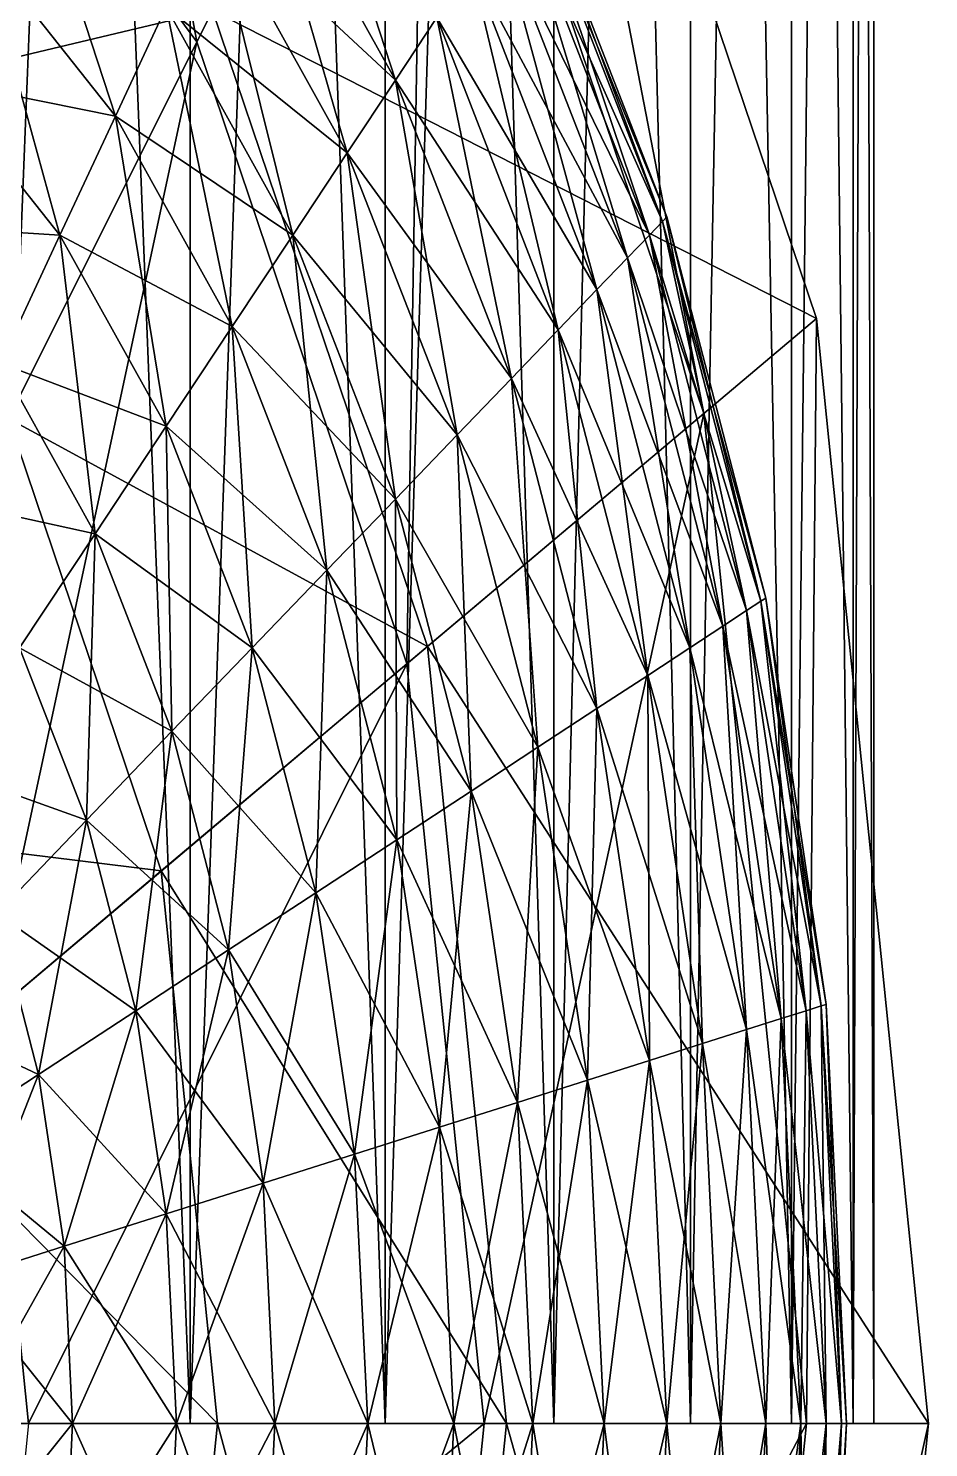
# Model space of a CAD drawing. Header units: metres. Extents: x -1.48 to 1.48, y -3.04 to 2.
# Drawn here: x 0.191 to 0.52, y -2.009 to -1.49 of the extents above; entities that cross this region are included whole.
import ezdxf

# ---------------------------------------------------------------- set-up
doc = ezdxf.new("R2010")
doc.units = ezdxf.units.M

msp = doc.modelspace()

# ---------------------------------------------------------------- linework, layer by layer
at = {"layer": 'Cylinder'}
for points in [[(0.25, -2, -0.43301), (0.17101, 0, -0.46985), (0.17101, -2, -0.46985)], [(0.25, -2, -0.43301), (0.25, 0, -0.43301), (0.17101, 0, -0.46985)], [(0.17101, -2, 0.46985), (0.25, 0, 0.43301), (0.25, -2, 0.43301)], [(0.17101, -2, 0.46985), (0.17101, 0, 0.46985), (0.25, 0, 0.43301)], [(0.32139, -2, -0.38302), (0.25, 0, -0.43301), (0.25, -2, -0.43301)], [(0.32139, -2, -0.38302), (0.32139, 0, -0.38302), (0.25, 0, -0.43301)], [(0.25, -2, 0.43301), (0.32139, 0, 0.38302), (0.32139, -2, 0.38302)], [(0.25, -2, 0.43301), (0.25, 0, 0.43301), (0.32139, 0, 0.38302)], [(0.38302, -2, -0.32139), (0.32139, 0, -0.38302), (0.32139, -2, -0.38302)], [(0.38302, -2, -0.32139), (0.38302, 0, -0.32139), (0.32139, 0, -0.38302)], [(0.32139, -2, 0.38302), (0.38302, 0, 0.32139), (0.38302, -2, 0.32139)], [(0.32139, -2, 0.38302), (0.32139, 0, 0.38302), (0.38302, 0, 0.32139)], [(0.43301, -2, -0.25), (0.38302, 0, -0.32139), (0.38302, -2, -0.32139)], [(0.43301, -2, -0.25), (0.43301, 0, -0.25), (0.38302, 0, -0.32139)], [(0.38302, -2, 0.32139), (0.43301, 0, 0.25), (0.43301, -2, 0.25)], [(0.38302, -2, 0.32139), (0.38302, 0, 0.32139), (0.43301, 0, 0.25)], [(0.46985, -2, -0.17101), (0.43301, 0, -0.25), (0.43301, -2, -0.25)], [(0.46985, -2, -0.17101), (0.46985, 0, -0.17101), (0.43301, 0, -0.25)], [(0.43301, -2, 0.25), (0.46985, 0, 0.17101), (0.46985, -2, 0.17101)], [(0.43301, -2, 0.25), (0.43301, 0, 0.25), (0.46985, 0, 0.17101)], [(0.4924, -2, -0.08682), (0.46985, 0, -0.17101), (0.46985, -2, -0.17101)], [(0.4924, -2, -0.08682), (0.4924, 0, -0.08682), (0.46985, 0, -0.17101)], [(0.46985, -2, 0.17101), (0.4924, 0, 0.08682), (0.4924, -2, 0.08682)], [(0.46985, -2, 0.17101), (0.46985, 0, 0.17101), (0.4924, 0, 0.08682)], [(0.5, -2, 0), (0.4924, 0, -0.08682), (0.4924, -2, -0.08682)], [(0.5, -2, 0), (0.5, 0, 0), (0.4924, 0, -0.08682)], [(0.4924, -2, 0.08682), (0.5, 0, 0), (0.5, -2, 0)], [(0.4924, -2, 0.08682), (0.4924, 0, 0.08682), (0.5, 0, 0)], [(0, -2, 0), (0.25, -2, -0.43301), (0.17101, -2, -0.46985)], [(0, -2, 0), (0.25, -2, -0.43301), (0, -2, 0)], [(0, -2, 0), (0.32139, -2, -0.38302), (0.25, -2, -0.43301)], [(0, -2, 0), (0.32139, -2, -0.38302), (0, -2, 0)], [(0, -2, 0), (0.38302, -2, -0.32139), (0.32139, -2, -0.38302)], [(0, -2, 0), (0.38302, -2, -0.32139), (0, -2, 0)], [(0, -2, 0), (0.43301, -2, -0.25), (0.38302, -2, -0.32139)], [(0, -2, 0), (0.43301, -2, -0.25), (0, -2, 0)], [(0, -2, 0), (0.46985, -2, -0.17101), (0.43301, -2, -0.25)], [(0, -2, 0), (0.46985, -2, -0.17101), (0, -2, 0)], [(0, -2, 0), (0.4924, -2, -0.08682), (0.46985, -2, -0.17101)], [(0, -2, 0), (0.4924, -2, -0.08682), (0, -2, 0)], [(0, -2, 0), (0.5, -2, 0), (0.4924, -2, -0.08682)], [(0, -2, 0), (0.5, -2, 0), (0, -2, 0)], [(0, -2, 0), (0.4924, -2, 0.08682), (0.5, -2, 0)], [(0, -2, 0), (0.4924, -2, 0.08682), (0, -2, 0)], [(0, -2, 0), (0.46985, -2, 0.17101), (0.4924, -2, 0.08682)], [(0, -2, 0), (0.46985, -2, 0.17101), (0, -2, 0)], [(0, -2, 0), (0.43301, -2, 0.25), (0.46985, -2, 0.17101)], [(0, -2, 0), (0.43301, -2, 0.25), (0, -2, 0)], [(0, -2, 0), (0.38302, -2, 0.32139), (0.43301, -2, 0.25)], [(0, -2, 0), (0.38302, -2, 0.32139), (0, -2, 0)], [(0, -2, 0), (0.32139, -2, 0.38302), (0.38302, -2, 0.32139)], [(0, -2, 0), (0.32139, -2, 0.38302), (0, -2, 0)], [(0, -2, 0), (0.25, -2, 0.43301), (0.32139, -2, 0.38302)], [(0, -2, 0), (0.25, -2, 0.43301), (0, -2, 0)], [(0, -2, 0), (0.17101, -2, 0.46985), (0.25, -2, 0.43301)], [(0.25, -2, -0.43301), (0.17101, -2, -0.46985), (0.17101, -2, -0.46985)], [(0.25, -2, -0.43301), (0.25, -2, -0.43301), (0.17101, -2, -0.46985)], [(0.17101, -2, 0.46985), (0.25, -2, 0.43301), (0.25, -2, 0.43301)], [(0.17101, -2, 0.46985), (0.17101, -2, 0.46985), (0.25, -2, 0.43301)], [(0.32139, -2, -0.38302), (0.25, -2, -0.43301), (0.25, -2, -0.43301)], [(0.32139, -2, -0.38302), (0.32139, -2, -0.38302), (0.25, -2, -0.43301)], [(0.25, -2, 0.43301), (0.32139, -2, 0.38302), (0.32139, -2, 0.38302)], [(0.25, -2, 0.43301), (0.25, -2, 0.43301), (0.32139, -2, 0.38302)], [(0.38302, -2, -0.32139), (0.32139, -2, -0.38302), (0.32139, -2, -0.38302)], [(0.38302, -2, -0.32139), (0.38302, -2, -0.32139), (0.32139, -2, -0.38302)], [(0.32139, -2, 0.38302), (0.38302, -2, 0.32139), (0.38302, -2, 0.32139)], [(0.32139, -2, 0.38302), (0.32139, -2, 0.38302), (0.38302, -2, 0.32139)], [(0.43301, -2, -0.25), (0.38302, -2, -0.32139), (0.38302, -2, -0.32139)], [(0.43301, -2, -0.25), (0.43301, -2, -0.25), (0.38302, -2, -0.32139)], [(0.38302, -2, 0.32139), (0.43301, -2, 0.25), (0.43301, -2, 0.25)], [(0.38302, -2, 0.32139), (0.38302, -2, 0.32139), (0.43301, -2, 0.25)], [(0.46985, -2, -0.17101), (0.43301, -2, -0.25), (0.43301, -2, -0.25)], [(0.46985, -2, -0.17101), (0.46985, -2, -0.17101), (0.43301, -2, -0.25)], [(0.43301, -2, 0.25), (0.46985, -2, 0.17101), (0.46985, -2, 0.17101)], [(0.43301, -2, 0.25), (0.43301, -2, 0.25), (0.46985, -2, 0.17101)], [(0.4924, -2, -0.08682), (0.46985, -2, -0.17101), (0.46985, -2, -0.17101)], [(0.4924, -2, -0.08682), (0.4924, -2, -0.08682), (0.46985, -2, -0.17101)], [(0.46985, -2, 0.17101), (0.4924, -2, 0.08682), (0.4924, -2, 0.08682)], [(0.46985, -2, 0.17101), (0.46985, -2, 0.17101), (0.4924, -2, 0.08682)], [(0.5, -2, 0), (0.4924, -2, -0.08682), (0.4924, -2, -0.08682)], [(0.5, -2, 0), (0.5, -2, 0), (0.4924, -2, -0.08682)], [(0.4924, -2, 0.08682), (0.5, -2, 0), (0.5, -2, 0)], [(0.4924, -2, 0.08682), (0.4924, -2, 0.08682), (0.5, -2, 0)]]:
    msp.add_3dface(points, dxfattribs=at)
at = {"layer": 'Sphere 2'}
for points in [[(0.18455, -1.1244, -0.22336), (0.1388, -1.34147, -0.38688), (0.25247, -1.49507, -0.38688)], [(0.18455, -1.1244, -0.22336), (0.25247, -1.49507, -0.38688), (0.33568, -1.32863, -0.22336)], [(0.25822, -1.48355, -0.005), (0.36725, -1.2655, -0.005), (0.47897, -1.59619, -0.005)], [(0.36725, -1.2655, -0.005), (0.33568, -1.32863, -0.22336), (0.4378, -1.6309, -0.22336)], [(0.36725, -1.2655, -0.005), (0.4378, -1.6309, -0.22336), (0.47897, -1.59619, -0.005)], [(0.10095, -1.52103, -0.005), (0.14197, -1.32645, -0.005), (0.25822, -1.48355, -0.005)], [(0.33568, -1.32863, -0.22336), (0.25247, -1.49507, -0.38688), (0.32927, -1.7224, -0.38688)], [(0.33568, -1.32863, -0.22336), (0.32927, -1.7224, -0.38688), (0.4378, -1.6309, -0.22336)], [(0.1388, -1.34147, -0.38688), (0.13483, -1.73034, -0.48945), (0.25247, -1.49507, -0.38688)], [(0.10095, -1.52103, -0.005), (0.25822, -1.48355, -0.005), (0.18363, -1.63275, -0.005)], [(0.18363, -1.63275, -0.005), (0.25822, -1.48355, -0.005), (0.33678, -1.71607, -0.005)], [(0.25822, -1.48355, -0.005), (0.47897, -1.59619, -0.005), (0.33678, -1.71607, -0.005)], [(0.25247, -1.49507, -0.38688), (0.13483, -1.73034, -0.48945), (0.17584, -1.85175, -0.48945)], [(0.25247, -1.49507, -0.38688), (0.17584, -1.85175, -0.48945), (0.32927, -1.7224, -0.38688)], [(0.33678, -1.71607, -0.005), (0.47897, -1.59619, -0.005), (0.52, -2, -0.005)], [(0.47897, -1.59619, -0.005), (0.4378, -1.6309, -0.22336), (0.4753, -2, -0.22336)], [(0.47897, -1.59619, -0.005), (0.4753, -2, -0.22336), (0.52, -2, -0.005)], [(0.10903, -1.78194, -0.005), (0.18363, -1.63275, -0.005), (0.23949, -1.79809, -0.005)], [(0.18363, -1.63275, -0.005), (0.33678, -1.71607, -0.005), (0.23949, -1.79809, -0.005)], [(0.4378, -1.6309, -0.22336), (0.32927, -1.7224, -0.38688), (0.35747, -2, -0.38688)], [(0.4378, -1.6309, -0.22336), (0.35747, -2, -0.38688), (0.4753, -2, -0.22336)], [(0.23949, -1.79809, -0.005), (0.33678, -1.71607, -0.005), (0.36563, -2, -0.005)], [(0.33678, -1.71607, -0.005), (0.52, -2, -0.005), (0.36563, -2, -0.005)], [(0.32927, -1.7224, -0.38688), (0.17584, -1.85175, -0.48945), (0.19091, -2, -0.48945)], [(0.32927, -1.7224, -0.38688), (0.19091, -2, -0.48945), (0.35747, -2, -0.38688)], [(0.10903, -1.78194, -0.005), (0.23949, -1.79809, -0.005), (0.1422, -1.88012, -0.005)], [(0.1422, -1.88012, -0.005), (0.23949, -1.79809, -0.005), (0.26, -2, -0.005)], [(0.23949, -1.79809, -0.005), (0.36563, -2, -0.005), (0.26, -2, -0.005)], [(0.17584, -1.85175, -0.48945), (0, -2, -0.525), (0.19091, -2, -0.48945)], [(0.1422, -1.88012, -0.005), (0.26, -2, -0.005), (0.15438, -2, -0.005)], [(0.15438, -2, -0.005), (0.23949, -2.20191, -0.005), (0.1422, -2.11988, -0.005)], [(0.15438, -2, -0.005), (0.26, -2, -0.005), (0.23949, -2.20191, -0.005)], [(0.35747, -2, -0.38688), (0.17584, -2.14825, -0.48945), (0.32927, -2.2776, -0.38688)], [(0.35747, -2, -0.38688), (0.19091, -2, -0.48945), (0.17584, -2.14825, -0.48945)], [(0.26, -2, -0.005), (0.33678, -2.28393, -0.005), (0.23949, -2.20191, -0.005)], [(0.26, -2, -0.005), (0.36563, -2, -0.005), (0.33678, -2.28393, -0.005)], [(0.4753, -2, -0.22336), (0.32927, -2.2776, -0.38688), (0.4378, -2.3691, -0.22336)], [(0.4753, -2, -0.22336), (0.35747, -2, -0.38688), (0.32927, -2.2776, -0.38688)], [(0.36563, -2, -0.005), (0.47897, -2.40381, -0.005), (0.33678, -2.28393, -0.005)], [(0.36563, -2, -0.005), (0.52, -2, -0.005), (0.47897, -2.40381, -0.005)], [(0.52, -2, -0.005), (0.4378, -2.3691, -0.22336), (0.47897, -2.40381, -0.005)], [(0.52, -2, -0.005), (0.4753, -2, -0.22336), (0.4378, -2.3691, -0.22336)]]:
    msp.add_3dface(points, dxfattribs=at)
at = {"layer": 'Sphere 3'}
for points in [[(0.28546, -1.38765, -0.20708), (0.27277, -1.41487, -0.245), (0.32507, -1.50902, -0.245)], [(0.28546, -1.38765, -0.20708), (0.32507, -1.50902, -0.245), (0.34019, -1.48618, -0.20708)], [(0.18768, -1.41487, -0.31497), (0.17324, -1.45989, -0.34648), (0.22271, -1.52224, -0.34648)], [(0.18768, -1.41487, -0.31497), (0.22271, -1.52224, -0.34648), (0.24128, -1.48242, -0.31497)], [(0.25801, -1.44654, 0.28105), (0.27277, -1.41487, 0.245), (0.32507, -1.50902, 0.245)], [(0.27277, -1.41487, -0.245), (0.25801, -1.44654, -0.28105), (0.30748, -1.53559, -0.28105)], [(0.27277, -1.41487, 0.245), (0.34019, -1.48618, 0.20708), (0.32507, -1.50902, 0.245)], [(0.27277, -1.41487, -0.245), (0.30748, -1.53559, -0.28105), (0.32507, -1.50902, -0.245)], [(0.36966, -1.44167, 0.08509), (0.37393, -1.43522, 0.04271), (0.42274, -1.56068, 0.04271)], [(0.37393, -1.43522, -0.04271), (0.36966, -1.44167, -0.08509), (0.41791, -1.5657, -0.08509)], [(0.37393, -1.43522, 0.04271), (0.37536, -1.43306, 0), (0.42435, -1.559, 0)], [(0.37536, -1.43306, 0), (0.37393, -1.43522, -0.04271), (0.42274, -1.56068, -0.04271)], [(0.37393, -1.43522, 0.04271), (0.42435, -1.559, 0), (0.42274, -1.56068, 0.04271)], [(0.37393, -1.43522, -0.04271), (0.41791, -1.5657, -0.08509), (0.42274, -1.56068, -0.04271)], [(0.37536, -1.43306, 0), (0.42274, -1.56068, -0.04271), (0.42435, -1.559, 0)], [(0.36257, -1.45238, 0.12682), (0.36966, -1.44167, 0.08509), (0.41791, -1.5657, 0.08509)], [(0.36966, -1.44167, -0.08509), (0.36257, -1.45238, -0.12682), (0.40989, -1.57403, -0.12682)], [(0.36966, -1.44167, 0.08509), (0.42274, -1.56068, 0.04271), (0.41791, -1.5657, 0.08509)], [(0.36966, -1.44167, -0.08509), (0.40989, -1.57403, -0.12682), (0.41791, -1.5657, -0.08509)], [(0.24128, -1.48242, 0.31497), (0.25801, -1.44654, 0.28105), (0.30748, -1.53559, 0.28105)], [(0.25801, -1.44654, -0.28105), (0.24128, -1.48242, -0.31497), (0.28754, -1.5657, -0.31497)], [(0.25801, -1.44654, 0.28105), (0.32507, -1.50902, 0.245), (0.30748, -1.53559, 0.28105)], [(0.25801, -1.44654, -0.28105), (0.28754, -1.5657, -0.31497), (0.30748, -1.53559, -0.28105)], [(0.36257, -1.45238, -0.12682), (0.35272, -1.46725, -0.16759), (0.39876, -1.58559, -0.16759)], [(0.35273, -1.46725, 0.16759), (0.36257, -1.45238, 0.12682), (0.40989, -1.57403, 0.12682)], [(0.36257, -1.45238, 0.12682), (0.41791, -1.5657, 0.08509), (0.40989, -1.57403, 0.12682)], [(0.36257, -1.45238, -0.12682), (0.39876, -1.58559, -0.16759), (0.40989, -1.57403, -0.12682)], [(0.15748, -1.50902, 0.37536), (0.17324, -1.45989, 0.34648), (0.22272, -1.52224, 0.34648)], [(0.17324, -1.45989, -0.34648), (0.15748, -1.50902, -0.37536), (0.20246, -1.5657, -0.37536)], [(0.17324, -1.45989, 0.34648), (0.24128, -1.48242, 0.31497), (0.22272, -1.52224, 0.34648)], [(0.17324, -1.45989, -0.34648), (0.20246, -1.5657, -0.37536), (0.22271, -1.52224, -0.34648)], [(0.34019, -1.48618, 0.20708), (0.35273, -1.46725, 0.16759), (0.39876, -1.58559, 0.16759)], [(0.35272, -1.46725, -0.16759), (0.34019, -1.48618, -0.20708), (0.38459, -1.60032, -0.20708)], [(0.35272, -1.46725, -0.16759), (0.38459, -1.60032, -0.20708), (0.39876, -1.58559, -0.16759)], [(0.35273, -1.46725, 0.16759), (0.40989, -1.57403, 0.12682), (0.39876, -1.58559, 0.16759)], [(0.24128, -1.48242, -0.31497), (0.22271, -1.52224, -0.34648), (0.26542, -1.59911, -0.34648)], [(0.22272, -1.52224, 0.34648), (0.24128, -1.48242, 0.31497), (0.28754, -1.5657, 0.31497)], [(0.24128, -1.48242, 0.31497), (0.30748, -1.53559, 0.28105), (0.28754, -1.5657, 0.31497)], [(0.24128, -1.48242, -0.31497), (0.26542, -1.59911, -0.34648), (0.28754, -1.5657, -0.31497)], [(0.32507, -1.50902, 0.245), (0.34019, -1.48618, 0.20708), (0.38459, -1.60032, 0.20708)], [(0.34019, -1.48618, -0.20708), (0.32507, -1.50902, -0.245), (0.3675, -1.61808, -0.245)], [(0.34019, -1.48618, 0.20708), (0.39876, -1.58559, 0.16759), (0.38459, -1.60032, 0.20708)], [(0.34019, -1.48618, -0.20708), (0.3675, -1.61808, -0.245), (0.38459, -1.60032, -0.20708)], [(0.14053, -1.56188, 0.40138), (0.15748, -1.50902, 0.37536), (0.20246, -1.5657, 0.37536)], [(0.15748, -1.50902, 0.37536), (0.22272, -1.52224, 0.34648), (0.20246, -1.5657, 0.37536)], [(0.15748, -1.50902, -0.37536), (0.18066, -1.61246, -0.40138), (0.20246, -1.5657, -0.37536)], [(0.30748, -1.53559, 0.28105), (0.32507, -1.50902, 0.245), (0.3675, -1.61808, 0.245)], [(0.32507, -1.50902, -0.245), (0.30748, -1.53559, -0.28105), (0.34761, -1.63875, -0.28105)], [(0.32507, -1.50902, 0.245), (0.38459, -1.60032, 0.20708), (0.3675, -1.61808, 0.245)], [(0.32507, -1.50902, -0.245), (0.34761, -1.63875, -0.28105), (0.3675, -1.61808, -0.245)], [(0.20246, -1.5657, 0.37536), (0.22272, -1.52224, 0.34648), (0.26542, -1.59911, 0.34648)], [(0.22271, -1.52224, -0.34648), (0.20246, -1.5657, -0.37536), (0.24128, -1.63558, -0.37536)], [(0.22271, -1.52224, -0.34648), (0.24128, -1.63558, -0.37536), (0.26542, -1.59911, -0.34648)], [(0.22272, -1.52224, 0.34648), (0.28754, -1.5657, 0.31497), (0.26542, -1.59911, 0.34648)], [(0.28754, -1.5657, 0.31497), (0.30748, -1.53559, 0.28105), (0.34761, -1.63875, 0.28105)], [(0.30748, -1.53559, -0.28105), (0.28754, -1.5657, -0.31497), (0.32507, -1.66217, -0.31497)], [(0.30748, -1.53559, 0.28105), (0.3675, -1.61808, 0.245), (0.34761, -1.63875, 0.28105)], [(0.30748, -1.53559, -0.28105), (0.32507, -1.66217, -0.31497), (0.34761, -1.63875, -0.28105)], [(0.41791, -1.5657, 0.08509), (0.42274, -1.56068, 0.04271), (0.4587, -1.69948, 0.04271)], [(0.42274, -1.56068, -0.04271), (0.41791, -1.5657, -0.08509), (0.45345, -1.70292, -0.08509)], [(0.42274, -1.56068, 0.04271), (0.42435, -1.559, 0), (0.46045, -1.69834, 0)], [(0.42435, -1.559, 0), (0.42274, -1.56068, -0.04271), (0.4587, -1.69948, -0.04271)], [(0.42274, -1.56068, 0.04271), (0.46045, -1.69834, 0), (0.4587, -1.69948, 0.04271)], [(0.42274, -1.56068, -0.04271), (0.45345, -1.70292, -0.08509), (0.4587, -1.69948, -0.04271)], [(0.42435, -1.559, 0), (0.4587, -1.69948, -0.04271), (0.46045, -1.69834, 0)], [(0.14053, -1.56188, 0.40138), (0.20246, -1.5657, 0.37536), (0.18066, -1.61246, 0.40138)], [(0.18066, -1.61246, 0.40138), (0.20246, -1.5657, 0.37536), (0.24128, -1.63558, 0.37536)], [(0.20246, -1.5657, -0.37536), (0.18066, -1.61246, -0.40138), (0.2153, -1.67482, -0.40138)], [(0.20246, -1.5657, 0.37536), (0.26542, -1.59911, 0.34648), (0.24128, -1.63558, 0.37536)], [(0.20246, -1.5657, -0.37536), (0.2153, -1.67482, -0.40138), (0.24128, -1.63558, -0.37536)], [(0.26542, -1.59911, 0.34648), (0.28754, -1.5657, 0.31497), (0.32507, -1.66217, 0.31497)], [(0.28754, -1.5657, -0.31497), (0.26542, -1.59911, -0.34648), (0.30006, -1.68816, -0.34648)], [(0.28754, -1.5657, 0.31497), (0.34761, -1.63875, 0.28105), (0.32507, -1.66217, 0.31497)], [(0.28754, -1.5657, -0.31497), (0.30006, -1.68816, -0.34648), (0.32507, -1.66217, -0.31497)], [(0.40989, -1.57403, 0.12682), (0.41791, -1.5657, 0.08509), (0.45345, -1.70292, 0.08509)], [(0.41791, -1.5657, -0.08509), (0.40989, -1.57403, -0.12682), (0.44476, -1.70862, -0.12682)], [(0.41791, -1.5657, 0.08509), (0.4587, -1.69948, 0.04271), (0.45345, -1.70292, 0.08509)], [(0.41791, -1.5657, -0.08509), (0.44476, -1.70862, -0.12682), (0.45345, -1.70292, -0.08509)], [(0.39876, -1.58559, 0.16759), (0.40989, -1.57403, 0.12682), (0.44476, -1.70862, 0.12682)], [(0.40989, -1.57403, -0.12682), (0.39876, -1.58559, -0.16759), (0.43268, -1.71653, -0.16759)], [(0.40989, -1.57403, 0.12682), (0.45345, -1.70292, 0.08509), (0.44476, -1.70862, 0.12682)], [(0.40989, -1.57403, -0.12682), (0.43268, -1.71653, -0.16759), (0.44476, -1.70862, -0.12682)], [(0.38459, -1.60032, 0.20708), (0.39876, -1.58559, 0.16759), (0.43268, -1.71653, 0.16759)], [(0.39876, -1.58559, -0.16759), (0.38459, -1.60032, -0.20708), (0.41731, -1.7266, -0.20708)], [(0.39876, -1.58559, 0.16759), (0.44476, -1.70862, 0.12682), (0.43268, -1.71653, 0.16759)], [(0.39876, -1.58559, -0.16759), (0.41731, -1.7266, -0.20708), (0.43268, -1.71653, -0.16759)], [(0.24128, -1.63558, 0.37536), (0.26542, -1.59911, 0.34648), (0.30006, -1.68816, 0.34648)], [(0.26542, -1.59911, -0.34648), (0.24128, -1.63558, -0.37536), (0.27277, -1.71653, -0.37536)], [(0.26542, -1.59911, 0.34648), (0.32507, -1.66217, 0.31497), (0.30006, -1.68816, 0.34648)], [(0.26542, -1.59911, -0.34648), (0.27277, -1.71653, -0.37536), (0.30006, -1.68816, -0.34648)], [(0.3675, -1.61808, 0.245), (0.38459, -1.60032, 0.20708), (0.41731, -1.7266, 0.20708)], [(0.38459, -1.60032, -0.20708), (0.3675, -1.61808, -0.245), (0.39876, -1.73875, -0.245)], [(0.38459, -1.60032, 0.20708), (0.43268, -1.71653, 0.16759), (0.41731, -1.7266, 0.20708)], [(0.38459, -1.60032, -0.20708), (0.39876, -1.73875, -0.245), (0.41731, -1.7266, -0.20708)], [(0.15748, -1.66217, 0.42435), (0.18066, -1.61246, 0.40138), (0.2153, -1.67482, 0.40138)], [(0.18066, -1.61246, 0.40138), (0.24128, -1.63558, 0.37536), (0.2153, -1.67482, 0.40138)], [(0.18066, -1.61246, -0.40138), (0.18768, -1.71653, -0.42435), (0.2153, -1.67482, -0.40138)], [(0.34761, -1.63875, 0.28105), (0.3675, -1.61808, 0.245), (0.39876, -1.73875, 0.245)], [(0.3675, -1.61808, -0.245), (0.34761, -1.63875, -0.28105), (0.37718, -1.75289, -0.28105)], [(0.3675, -1.61808, 0.245), (0.41731, -1.7266, 0.20708), (0.39876, -1.73875, 0.245)], [(0.3675, -1.61808, -0.245), (0.37718, -1.75289, -0.28105), (0.39876, -1.73875, -0.245)], [(0.2153, -1.67482, 0.40138), (0.24128, -1.63558, 0.37536), (0.27277, -1.71653, 0.37536)], [(0.24128, -1.63558, -0.37536), (0.2153, -1.67482, -0.40138), (0.2434, -1.74705, -0.40138)], [(0.24128, -1.63558, 0.37536), (0.30006, -1.68816, 0.34648), (0.27277, -1.71653, 0.37536)], [(0.24128, -1.63558, -0.37536), (0.2434, -1.74705, -0.40138), (0.27277, -1.71653, -0.37536)], [(0.32507, -1.66217, 0.31497), (0.34761, -1.63875, 0.28105), (0.37718, -1.75289, 0.28105)], [(0.34761, -1.63875, -0.28105), (0.32507, -1.66217, -0.31497), (0.35273, -1.76891, -0.31497)], [(0.34761, -1.63875, 0.28105), (0.39876, -1.73875, 0.245), (0.37718, -1.75289, 0.28105)], [(0.34761, -1.63875, -0.28105), (0.35273, -1.76891, -0.31497), (0.37718, -1.75289, -0.28105)], [(0.15748, -1.66217, 0.42435), (0.2153, -1.67482, 0.40138), (0.18768, -1.71653, 0.42435)], [(0.30006, -1.68816, 0.34648), (0.32507, -1.66217, 0.31497), (0.35273, -1.76891, 0.31497)], [(0.32507, -1.66217, -0.31497), (0.30006, -1.68816, -0.34648), (0.32559, -1.78669, -0.34648)], [(0.32507, -1.66217, 0.31497), (0.37718, -1.75289, 0.28105), (0.35273, -1.76891, 0.31497)], [(0.32507, -1.66217, -0.31497), (0.32559, -1.78669, -0.34648), (0.35273, -1.76891, -0.31497)], [(0.18768, -1.71653, 0.42435), (0.2153, -1.67482, 0.40138), (0.2434, -1.74705, 0.40138)], [(0.2153, -1.67482, -0.40138), (0.18768, -1.71653, -0.42435), (0.21218, -1.7795, -0.42435)], [(0.2153, -1.67482, -0.40138), (0.21218, -1.7795, -0.42435), (0.2434, -1.74705, -0.40138)], [(0.2153, -1.67482, 0.40138), (0.27277, -1.71653, 0.37536), (0.2434, -1.74705, 0.40138)], [(0.27277, -1.71653, 0.37536), (0.30006, -1.68816, 0.34648), (0.32559, -1.78669, 0.34648)], [(0.30006, -1.68816, -0.34648), (0.27277, -1.71653, -0.37536), (0.29597, -1.80609, -0.37536)], [(0.30006, -1.68816, -0.34648), (0.29597, -1.80609, -0.37536), (0.32559, -1.78669, -0.34648)], [(0.30006, -1.68816, 0.34648), (0.35273, -1.76891, 0.31497), (0.32559, -1.78669, 0.34648)], [(0.45345, -1.70292, 0.08509), (0.4587, -1.69948, 0.04271), (0.48072, -1.84742, 0.04271)], [(0.4587, -1.69948, -0.04271), (0.45345, -1.70292, -0.08509), (0.47523, -1.84917, -0.08509)], [(0.4587, -1.69948, 0.04271), (0.46045, -1.69834, 0), (0.48256, -1.84684, 0)], [(0.46045, -1.69834, 0), (0.4587, -1.69948, -0.04271), (0.48072, -1.84742, -0.04271)], [(0.4587, -1.69948, 0.04271), (0.48256, -1.84684, 0), (0.48072, -1.84742, 0.04271)], [(0.4587, -1.69948, -0.04271), (0.47523, -1.84917, -0.08509), (0.48072, -1.84742, -0.04271)], [(0.46045, -1.69834, 0), (0.48072, -1.84742, -0.04271), (0.48256, -1.84684, 0)], [(0.44476, -1.70862, 0.12682), (0.45345, -1.70292, 0.08509), (0.47523, -1.84917, 0.08509)], [(0.45345, -1.70292, -0.08509), (0.44476, -1.70862, -0.12682), (0.46611, -1.85206, -0.12682)], [(0.45345, -1.70292, 0.08509), (0.48072, -1.84742, 0.04271), (0.47523, -1.84917, 0.08509)], [(0.45345, -1.70292, -0.08509), (0.46611, -1.85206, -0.12682), (0.47523, -1.84917, -0.08509)], [(0.43268, -1.71653, 0.16759), (0.44476, -1.70862, 0.12682), (0.46611, -1.85206, 0.12682)], [(0.44476, -1.70862, -0.12682), (0.43268, -1.71653, -0.16759), (0.45345, -1.85608, -0.16759)], [(0.44476, -1.70862, 0.12682), (0.47523, -1.84917, 0.08509), (0.46611, -1.85206, 0.12682)], [(0.44476, -1.70862, -0.12682), (0.45345, -1.85608, -0.16759), (0.46611, -1.85206, -0.12682)], [(0.15864, -1.7604, 0.44409), (0.18768, -1.71653, 0.42435), (0.21218, -1.7795, 0.42435)], [(0.18768, -1.71653, -0.42435), (0.17934, -1.81362, -0.44409), (0.21218, -1.7795, -0.42435)], [(0.18768, -1.71653, 0.42435), (0.2434, -1.74705, 0.40138), (0.21218, -1.7795, 0.42435)], [(0.2434, -1.74705, 0.40138), (0.27277, -1.71653, 0.37536), (0.29597, -1.80609, 0.37536)], [(0.27277, -1.71653, -0.37536), (0.2434, -1.74705, -0.40138), (0.2641, -1.82697, -0.40138)], [(0.27277, -1.71653, -0.37536), (0.2641, -1.82697, -0.40138), (0.29597, -1.80609, -0.37536)], [(0.27277, -1.71653, 0.37536), (0.32559, -1.78669, 0.34648), (0.29597, -1.80609, 0.37536)], [(0.41731, -1.7266, 0.20708), (0.43268, -1.71653, 0.16759), (0.45345, -1.85608, 0.16759)], [(0.43268, -1.71653, -0.16759), (0.41731, -1.7266, -0.20708), (0.43734, -1.86119, -0.20708)], [(0.43268, -1.71653, 0.16759), (0.46611, -1.85206, 0.12682), (0.45345, -1.85608, 0.16759)], [(0.43268, -1.71653, -0.16759), (0.43734, -1.86119, -0.20708), (0.45345, -1.85608, -0.16759)], [(0.39876, -1.73875, 0.245), (0.41731, -1.7266, 0.20708), (0.43734, -1.86119, 0.20708)], [(0.41731, -1.7266, -0.20708), (0.39876, -1.73875, -0.245), (0.41791, -1.86736, -0.245)], [(0.41731, -1.7266, 0.20708), (0.45345, -1.85608, 0.16759), (0.43734, -1.86119, 0.20708)], [(0.41731, -1.7266, -0.20708), (0.41791, -1.86736, -0.245), (0.43734, -1.86119, -0.20708)], [(0.37718, -1.75289, 0.28105), (0.39876, -1.73875, 0.245), (0.41791, -1.86736, 0.245)], [(0.39876, -1.73875, -0.245), (0.37718, -1.75289, -0.28105), (0.39529, -1.87454, -0.28105)], [(0.39876, -1.73875, -0.245), (0.39529, -1.87454, -0.28105), (0.41791, -1.86736, -0.245)], [(0.39876, -1.73875, 0.245), (0.43734, -1.86119, 0.20708), (0.41791, -1.86736, 0.245)], [(0.21218, -1.7795, 0.42435), (0.2434, -1.74705, 0.40138), (0.2641, -1.82697, 0.40138)], [(0.2434, -1.74705, -0.40138), (0.21218, -1.7795, -0.42435), (0.23023, -1.84917, -0.42435)], [(0.2434, -1.74705, -0.40138), (0.23023, -1.84917, -0.42435), (0.2641, -1.82697, -0.40138)], [(0.2434, -1.74705, 0.40138), (0.29597, -1.80609, 0.37536), (0.2641, -1.82697, 0.40138)], [(0.35273, -1.76891, 0.31497), (0.37718, -1.75289, 0.28105), (0.39529, -1.87454, 0.28105)], [(0.37718, -1.75289, -0.28105), (0.35273, -1.76891, -0.31497), (0.36966, -1.88267, -0.31497)], [(0.37718, -1.75289, -0.28105), (0.36966, -1.88267, -0.31497), (0.39529, -1.87454, -0.28105)], [(0.37718, -1.75289, 0.28105), (0.41791, -1.86736, 0.245), (0.39529, -1.87454, 0.28105)], [(0.15864, -1.7604, 0.44409), (0.21218, -1.7795, 0.42435), (0.17934, -1.81362, 0.44409)], [(0.32559, -1.78669, 0.34648), (0.35273, -1.76891, 0.31497), (0.36966, -1.88267, 0.31497)], [(0.35273, -1.76891, -0.31497), (0.32559, -1.78669, -0.34648), (0.34122, -1.8917, -0.34648)], [(0.35273, -1.76891, -0.31497), (0.34122, -1.8917, -0.34648), (0.36966, -1.88267, -0.31497)], [(0.35273, -1.76891, 0.31497), (0.39529, -1.87454, 0.28105), (0.36966, -1.88267, 0.31497)], [(0.17934, -1.81362, 0.44409), (0.21218, -1.7795, 0.42435), (0.23023, -1.84917, 0.42435)], [(0.21218, -1.7795, -0.42435), (0.17934, -1.81362, -0.44409), (0.19459, -1.87251, -0.44409)], [(0.21218, -1.7795, -0.42435), (0.19459, -1.87251, -0.44409), (0.23023, -1.84917, -0.42435)], [(0.21218, -1.7795, 0.42435), (0.2641, -1.82697, 0.40138), (0.23023, -1.84917, 0.42435)], [(0.29597, -1.80609, 0.37536), (0.32559, -1.78669, 0.34648), (0.34122, -1.8917, 0.34648)], [(0.32559, -1.78669, -0.34648), (0.29597, -1.80609, -0.37536), (0.31018, -1.90155, -0.37536)], [(0.32559, -1.78669, -0.34648), (0.31018, -1.90155, -0.37536), (0.34122, -1.8917, -0.34648)], [(0.32559, -1.78669, 0.34648), (0.36966, -1.88267, 0.31497), (0.34122, -1.8917, 0.34648)], [(0.2641, -1.82697, 0.40138), (0.29597, -1.80609, 0.37536), (0.31018, -1.90155, 0.37536)], [(0.29597, -1.80609, -0.37536), (0.2641, -1.82697, -0.40138), (0.27678, -1.91215, -0.40138)], [(0.29597, -1.80609, -0.37536), (0.27678, -1.91215, -0.40138), (0.31018, -1.90155, -0.37536)], [(0.29597, -1.80609, 0.37536), (0.34122, -1.8917, 0.34648), (0.31018, -1.90155, 0.37536)], [(0.14514, -1.84917, 0.46045), (0.17934, -1.81362, 0.44409), (0.1946, -1.87251, 0.44409)], [(0.17934, -1.81362, -0.44409), (0.15748, -1.89682, -0.46045), (0.19459, -1.87251, -0.44409)], [(0.17934, -1.81362, 0.44409), (0.23023, -1.84917, 0.42435), (0.1946, -1.87251, 0.44409)], [(0.23023, -1.84917, 0.42435), (0.2641, -1.82697, 0.40138), (0.27678, -1.91215, 0.40138)], [(0.2641, -1.82697, -0.40138), (0.23023, -1.84917, -0.42435), (0.24128, -1.92342, -0.42435)], [(0.2641, -1.82697, -0.40138), (0.24128, -1.92342, -0.42435), (0.27678, -1.91215, -0.40138)], [(0.2641, -1.82697, 0.40138), (0.31018, -1.90155, 0.37536), (0.27678, -1.91215, 0.40138)], [(0.14514, -1.84917, 0.46045), (0.1946, -1.87251, 0.44409), (0.15748, -1.89682, 0.46045)], [(0.23023, -1.84917, -0.42435), (0.19459, -1.87251, -0.44409), (0.20394, -1.93527, -0.44409)], [(0.1946, -1.87251, 0.44409), (0.23023, -1.84917, 0.42435), (0.24128, -1.92342, 0.42435)], [(0.23023, -1.84917, -0.42435), (0.20394, -1.93527, -0.44409), (0.24128, -1.92342, -0.42435)], [(0.23023, -1.84917, 0.42435), (0.27678, -1.91215, 0.40138), (0.24128, -1.92342, 0.42435)], [(0.46611, -1.85206, 0.12682), (0.47523, -1.84917, 0.08509), (0.48256, -2, 0.08509)], [(0.47523, -1.84917, -0.08509), (0.46611, -1.85206, -0.12682), (0.4733, -2, -0.12682)], [(0.47523, -1.84917, -0.08509), (0.4733, -2, -0.12682), (0.48256, -2, -0.08509)], [(0.47523, -1.84917, 0.08509), (0.48072, -1.84742, 0.04271), (0.48814, -2, 0.04271)], [(0.48072, -1.84742, -0.04271), (0.47523, -1.84917, -0.08509), (0.48256, -2, -0.08509)], [(0.47523, -1.84917, 0.08509), (0.48814, -2, 0.04271), (0.48256, -2, 0.08509)], [(0.48072, -1.84742, 0.04271), (0.48256, -1.84684, 0), (0.49, -2, 0)], [(0.48256, -1.84684, 0), (0.48072, -1.84742, -0.04271), (0.48814, -2, -0.04271)], [(0.48072, -1.84742, 0.04271), (0.49, -2, 0), (0.48814, -2, 0.04271)], [(0.48072, -1.84742, -0.04271), (0.48256, -2, -0.08509), (0.48814, -2, -0.04271)], [(0.48256, -1.84684, 0), (0.48814, -2, -0.04271), (0.49, -2, 0)], [(0.43734, -1.86119, 0.20708), (0.45345, -1.85608, 0.16759), (0.46045, -2, 0.16759)], [(0.45345, -1.85608, -0.16759), (0.43734, -1.86119, -0.20708), (0.44409, -2, -0.20708)], [(0.45345, -1.85608, -0.16759), (0.44409, -2, -0.20708), (0.46045, -2, -0.16759)], [(0.45345, -1.85608, 0.16759), (0.46611, -1.85206, 0.12682), (0.4733, -2, 0.12682)], [(0.46611, -1.85206, -0.12682), (0.45345, -1.85608, -0.16759), (0.46045, -2, -0.16759)], [(0.45345, -1.85608, 0.16759), (0.4733, -2, 0.12682), (0.46045, -2, 0.16759)], [(0.46611, -1.85206, -0.12682), (0.46045, -2, -0.16759), (0.4733, -2, -0.12682)], [(0.46611, -1.85206, 0.12682), (0.48256, -2, 0.08509), (0.4733, -2, 0.12682)], [(0.41791, -1.86736, 0.245), (0.43734, -1.86119, 0.20708), (0.44409, -2, 0.20708)], [(0.43734, -1.86119, -0.20708), (0.41791, -1.86736, -0.245), (0.42435, -2, -0.245)], [(0.43734, -1.86119, -0.20708), (0.42435, -2, -0.245), (0.44409, -2, -0.20708)], [(0.43734, -1.86119, 0.20708), (0.46045, -2, 0.16759), (0.44409, -2, 0.20708)], [(0.39529, -1.87454, 0.28105), (0.41791, -1.86736, 0.245), (0.42435, -2, 0.245)], [(0.41791, -1.86736, -0.245), (0.39529, -1.87454, -0.28105), (0.40139, -2, -0.28105)], [(0.41791, -1.86736, -0.245), (0.40139, -2, -0.28105), (0.42435, -2, -0.245)], [(0.41791, -1.86736, 0.245), (0.44409, -2, 0.20708), (0.42435, -2, 0.245)], [(0.15748, -1.89682, 0.46045), (0.1946, -1.87251, 0.44409), (0.20394, -1.93527, 0.44409)], [(0.19459, -1.87251, -0.44409), (0.15748, -1.89682, -0.46045), (0.16504, -1.94762, -0.46045)], [(0.19459, -1.87251, -0.44409), (0.16504, -1.94762, -0.46045), (0.20394, -1.93527, -0.44409)], [(0.1946, -1.87251, 0.44409), (0.24128, -1.92342, 0.42435), (0.20394, -1.93527, 0.44409)], [(0.36966, -1.88267, 0.31497), (0.39529, -1.87454, 0.28105), (0.40139, -2, 0.28105)], [(0.39529, -1.87454, -0.28105), (0.36966, -1.88267, -0.31497), (0.37536, -2, -0.31497)], [(0.39529, -1.87454, -0.28105), (0.37536, -2, -0.31497), (0.40139, -2, -0.28105)], [(0.39529, -1.87454, 0.28105), (0.42435, -2, 0.245), (0.40139, -2, 0.28105)], [(0.34122, -1.8917, 0.34648), (0.36966, -1.88267, 0.31497), (0.37536, -2, 0.31497)], [(0.36966, -1.88267, -0.31497), (0.34122, -1.8917, -0.34648), (0.34648, -2, -0.34648)], [(0.36966, -1.88267, -0.31497), (0.34648, -2, -0.34648), (0.37536, -2, -0.31497)], [(0.36966, -1.88267, 0.31497), (0.40139, -2, 0.28105), (0.37536, -2, 0.31497)], [(0.31018, -1.90155, 0.37536), (0.34122, -1.8917, 0.34648), (0.34648, -2, 0.34648)], [(0.34122, -1.8917, -0.34648), (0.31018, -1.90155, -0.37536), (0.31497, -2, -0.37536)], [(0.34122, -1.8917, -0.34648), (0.31497, -2, -0.37536), (0.34648, -2, -0.34648)], [(0.34122, -1.8917, 0.34648), (0.37536, -2, 0.31497), (0.34648, -2, 0.34648)], [(0.15748, -1.89682, 0.46045), (0.20394, -1.93527, 0.44409), (0.16504, -1.94762, 0.46045)], [(0.27678, -1.91215, 0.40138), (0.31018, -1.90155, 0.37536), (0.31497, -2, 0.37536)], [(0.31018, -1.90155, -0.37536), (0.27678, -1.91215, -0.40138), (0.28105, -2, -0.40138)], [(0.31018, -1.90155, -0.37536), (0.28105, -2, -0.40138), (0.31497, -2, -0.37536)], [(0.31018, -1.90155, 0.37536), (0.34648, -2, 0.34648), (0.31497, -2, 0.37536)], [(0.24128, -1.92342, 0.42435), (0.27678, -1.91215, 0.40138), (0.28105, -2, 0.40138)], [(0.27678, -1.91215, -0.40138), (0.24128, -1.92342, -0.42435), (0.245, -2, -0.42435)], [(0.27678, -1.91215, -0.40138), (0.245, -2, -0.42435), (0.28105, -2, -0.40138)], [(0.27678, -1.91215, 0.40138), (0.31497, -2, 0.37536), (0.28105, -2, 0.40138)], [(0.20394, -1.93527, 0.44409), (0.24128, -1.92342, 0.42435), (0.245, -2, 0.42435)], [(0.24128, -1.92342, -0.42435), (0.20394, -1.93527, -0.44409), (0.20708, -2, -0.44409)], [(0.24128, -1.92342, -0.42435), (0.20708, -2, -0.44409), (0.245, -2, -0.42435)], [(0.24128, -1.92342, 0.42435), (0.28105, -2, 0.40138), (0.245, -2, 0.42435)], [(0.16504, -1.94762, 0.46045), (0.20394, -1.93527, 0.44409), (0.20708, -2, 0.44409)], [(0.20394, -1.93527, -0.44409), (0.16504, -1.94762, -0.46045), (0.16759, -2, -0.46045)], [(0.20394, -1.93527, -0.44409), (0.16759, -2, -0.46045), (0.20708, -2, -0.44409)], [(0.20394, -1.93527, 0.44409), (0.245, -2, 0.42435), (0.20708, -2, 0.44409)], [(0.16504, -1.94762, 0.46045), (0.20708, -2, 0.44409), (0.16759, -2, 0.46045)], [(0.16759, -2, 0.46045), (0.20394, -2.06473, 0.44409), (0.16504, -2.05238, 0.46045)], [(0.20708, -2, -0.44409), (0.16504, -2.05238, -0.46045), (0.20394, -2.06473, -0.44409)], [(0.20708, -2, -0.44409), (0.16759, -2, -0.46045), (0.16504, -2.05238, -0.46045)], [(0.16759, -2, 0.46045), (0.20708, -2, 0.44409), (0.20394, -2.06473, 0.44409)], [(0.20708, -2, 0.44409), (0.24128, -2.07658, 0.42435), (0.20394, -2.06473, 0.44409)], [(0.245, -2, -0.42435), (0.20394, -2.06473, -0.44409), (0.24128, -2.07658, -0.42435)], [(0.245, -2, -0.42435), (0.20708, -2, -0.44409), (0.20394, -2.06473, -0.44409)], [(0.20708, -2, 0.44409), (0.245, -2, 0.42435), (0.24128, -2.07658, 0.42435)], [(0.245, -2, 0.42435), (0.27678, -2.08785, 0.40138), (0.24128, -2.07658, 0.42435)], [(0.28105, -2, -0.40138), (0.24128, -2.07658, -0.42435), (0.27678, -2.08785, -0.40138)], [(0.28105, -2, -0.40138), (0.245, -2, -0.42435), (0.24128, -2.07658, -0.42435)], [(0.245, -2, 0.42435), (0.28105, -2, 0.40138), (0.27678, -2.08785, 0.40138)], [(0.28105, -2, 0.40138), (0.31018, -2.09845, 0.37536), (0.27678, -2.08785, 0.40138)], [(0.31497, -2, -0.37536), (0.27678, -2.08785, -0.40138), (0.31018, -2.09845, -0.37536)], [(0.31497, -2, -0.37536), (0.28105, -2, -0.40138), (0.27678, -2.08785, -0.40138)], [(0.28105, -2, 0.40138), (0.31497, -2, 0.37536), (0.31018, -2.09845, 0.37536)], [(0.31497, -2, 0.37536), (0.34122, -2.1083, 0.34648), (0.31018, -2.09845, 0.37536)], [(0.34648, -2, -0.34648), (0.31018, -2.09845, -0.37536), (0.34122, -2.1083, -0.34648)], [(0.34648, -2, -0.34648), (0.31497, -2, -0.37536), (0.31018, -2.09845, -0.37536)], [(0.31497, -2, 0.37536), (0.34648, -2, 0.34648), (0.34122, -2.1083, 0.34648)], [(0.34648, -2, 0.34648), (0.36966, -2.11732, 0.31497), (0.34122, -2.1083, 0.34648)], [(0.37536, -2, -0.31497), (0.34122, -2.1083, -0.34648), (0.36966, -2.11732, -0.31497)], [(0.37536, -2, -0.31497), (0.34648, -2, -0.34648), (0.34122, -2.1083, -0.34648)], [(0.34648, -2, 0.34648), (0.37536, -2, 0.31497), (0.36966, -2.11732, 0.31497)], [(0.37536, -2, 0.31497), (0.39529, -2.12546, 0.28105), (0.36966, -2.11732, 0.31497)], [(0.40139, -2, -0.28105), (0.36966, -2.11732, -0.31497), (0.39529, -2.12546, -0.28105)], [(0.40139, -2, -0.28105), (0.37536, -2, -0.31497), (0.36966, -2.11732, -0.31497)], [(0.37536, -2, 0.31497), (0.40139, -2, 0.28105), (0.39529, -2.12546, 0.28105)], [(0.40139, -2, 0.28105), (0.41791, -2.13264, 0.245), (0.39529, -2.12546, 0.28105)], [(0.42435, -2, -0.245), (0.39529, -2.12546, -0.28105), (0.41791, -2.13264, -0.245)], [(0.42435, -2, -0.245), (0.40139, -2, -0.28105), (0.39529, -2.12546, -0.28105)], [(0.40139, -2, 0.28105), (0.42435, -2, 0.245), (0.41791, -2.13264, 0.245)], [(0.42435, -2, 0.245), (0.43735, -2.13881, 0.20708), (0.41791, -2.13264, 0.245)], [(0.44409, -2, -0.20708), (0.41791, -2.13264, -0.245), (0.43734, -2.13881, -0.20708)], [(0.44409, -2, -0.20708), (0.42435, -2, -0.245), (0.41791, -2.13264, -0.245)], [(0.42435, -2, 0.245), (0.44409, -2, 0.20708), (0.43735, -2.13881, 0.20708)], [(0.46045, -2, -0.16759), (0.43734, -2.13881, -0.20708), (0.45345, -2.14392, -0.16759)], [(0.46045, -2, -0.16759), (0.44409, -2, -0.20708), (0.43734, -2.13881, -0.20708)], [(0.44409, -2, 0.20708), (0.45346, -2.14392, 0.16759), (0.43735, -2.13881, 0.20708)], [(0.44409, -2, 0.20708), (0.46045, -2, 0.16759), (0.45346, -2.14392, 0.16759)], [(0.4733, -2, -0.12682), (0.45345, -2.14392, -0.16759), (0.46611, -2.14794, -0.12682)], [(0.4733, -2, -0.12682), (0.46045, -2, -0.16759), (0.45345, -2.14392, -0.16759)], [(0.46045, -2, 0.16759), (0.46611, -2.14794, 0.12682), (0.45346, -2.14392, 0.16759)], [(0.46045, -2, 0.16759), (0.4733, -2, 0.12682), (0.46611, -2.14794, 0.12682)], [(0.4733, -2, 0.12682), (0.47523, -2.15083, 0.08509), (0.46611, -2.14794, 0.12682)], [(0.48256, -2, -0.08509), (0.46611, -2.14794, -0.12682), (0.47523, -2.15083, -0.08509)], [(0.48256, -2, -0.08509), (0.4733, -2, -0.12682), (0.46611, -2.14794, -0.12682)], [(0.4733, -2, 0.12682), (0.48256, -2, 0.08509), (0.47523, -2.15083, 0.08509)], [(0.48256, -2, 0.08509), (0.48072, -2.15257, 0.04271), (0.47523, -2.15083, 0.08509)], [(0.48814, -2, -0.04271), (0.47523, -2.15083, -0.08509), (0.48072, -2.15257, -0.04271)], [(0.48814, -2, -0.04271), (0.48256, -2, -0.08509), (0.47523, -2.15083, -0.08509)], [(0.48256, -2, 0.08509), (0.48814, -2, 0.04271), (0.48072, -2.15257, 0.04271)], [(0.48814, -2, 0.04271), (0.48256, -2.15316, 0), (0.48072, -2.15257, 0.04271)], [(0.49, -2, 0), (0.48072, -2.15257, -0.04271), (0.48256, -2.15316, 0)], [(0.49, -2, 0), (0.48814, -2, -0.04271), (0.48072, -2.15257, -0.04271)], [(0.48814, -2, 0.04271), (0.49, -2, 0), (0.48256, -2.15316, 0)]]:
    msp.add_3dface(points, dxfattribs=at)

doc.saveas('drawing.dxf')
